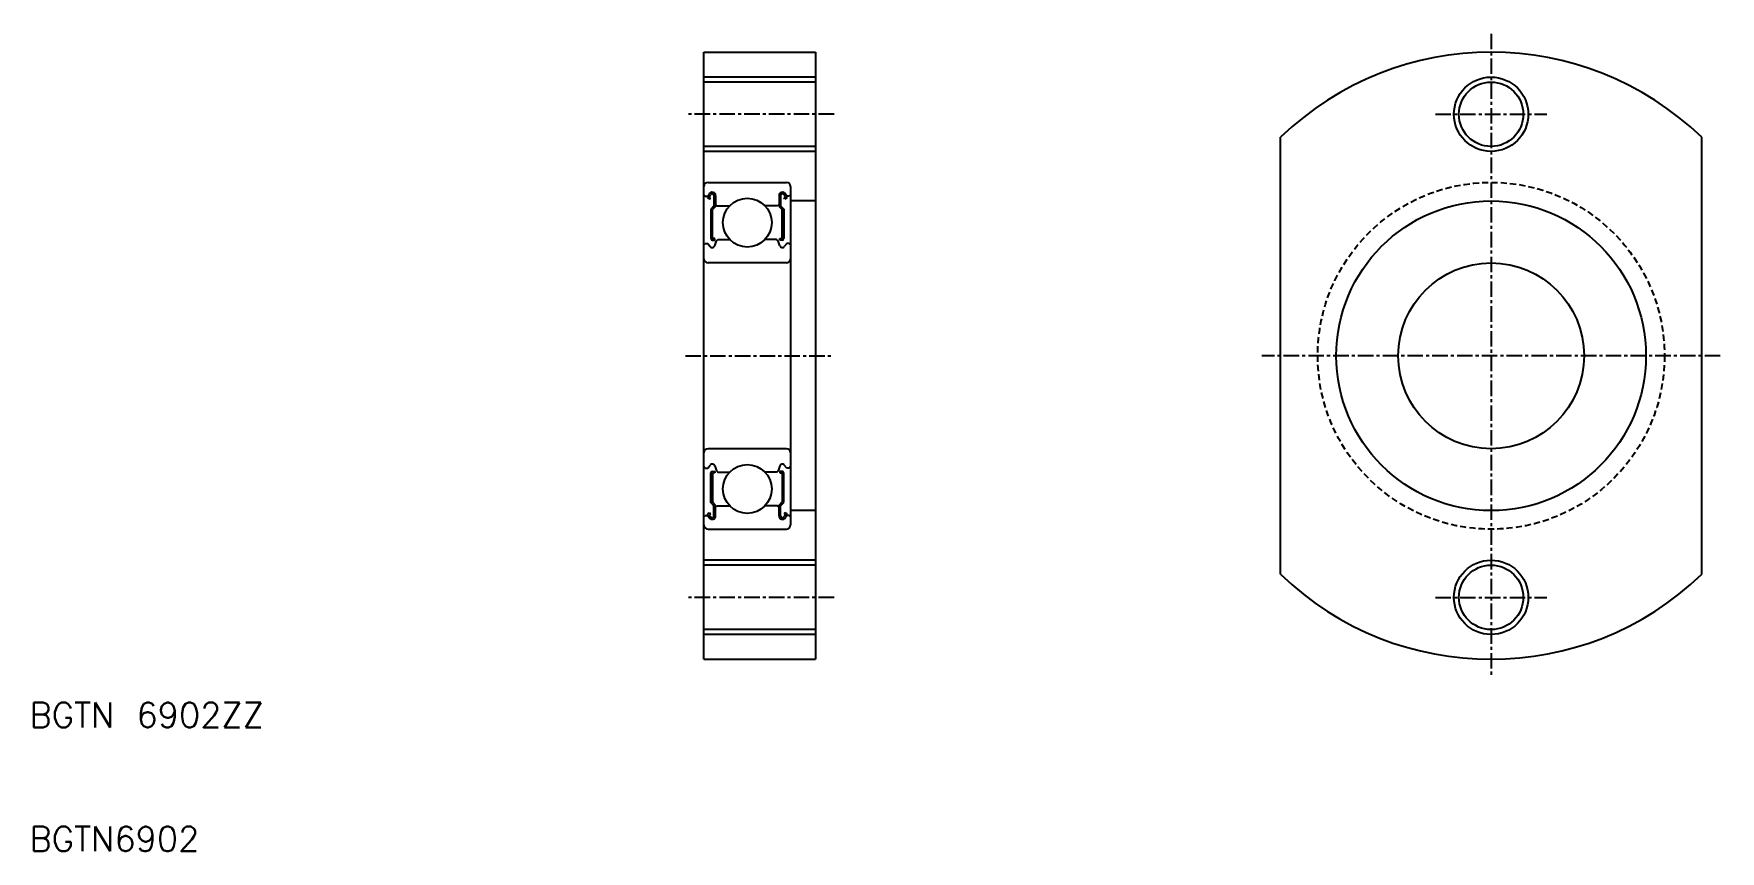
# Model space of a CAD drawing. Extents: x 10 to 146, y 10 to 76.
import ezdxf

# ---------------------------------------------------------------- set-up
doc = ezdxf.new("R2010")
doc.units = 0
doc.linetypes.add('CENTER', pattern=[2, 1.25, -0.25, 0.25, -0.25])
doc.linetypes.add('DASHED', pattern=[0.75, 0.5, -0.25])
doc.layers.get('0').update_dxf_attribs({"linetype": 'CONTINUOUS'})
doc.layers.add('CENTER', color=1, linetype='CENTER')
doc.styles.get("Standard").update_dxf_attribs({"font": 'txt.shx', "bigfont": 'extfont.shx'})

msp = doc.modelspace()

# ---------------------------------------------------------------- linework, layer by layer
at = {"color": 7, "linetype": 'CONTINUOUS'}
for p, q in [((64.45, 74.5), (73.45, 74.5)), ((64.45, 25.5), (64.45, 74.5)), ((73.45, 74.5), (73.45, 25.5)), ((73.45, 72.1), (64.45, 72.1)), ((73.45, 66.9), (64.45, 66.9)), ((111, 32.36), (111, 67.64)), ((145, 32.36), (145, 67.64)), ((64.79, 64), (71.11, 64)), ((64.45, 63), (64.56, 62.89)), ((64.56, 62.89), (64.76, 62.89)), ((64.76, 62.89), (64.86, 63.06)), ((64.81, 62.72), (64.91, 62.65)), ((64.87, 62.82), (64.97, 63)), ((64.98, 62.76), (64.87, 62.82)), ((64.91, 62.65), (64.98, 62.76)), ((65.26, 62.92), (65.26, 62.1)), ((65.39, 62.92), (65.39, 62.05)), ((70.51, 62.92), (70.51, 62.05)), ((70.64, 62.92), (70.64, 62.1)), ((70.92, 62.76), (71.03, 62.82)), ((70.98, 62.65), (70.92, 62.76)), ((71.03, 62.82), (70.93, 63)), ((71.09, 62.72), (70.98, 62.65)), ((71.14, 62.89), (71.03, 63.06)), ((71.34, 62.89), (71.14, 62.89)), ((71.45, 63), (71.34, 62.89)), ((71.45, 63.66), (71.45, 36.34)), ((65.26, 62.1), (65.01, 61.85)), ((65.01, 61.85), (65.01, 59.46)), ((65.39, 62.05), (65.14, 61.8)), ((65.14, 59.46), (65.14, 61.8)), ((65.39, 62.21), (65.5, 62.1)), ((65.5, 62.1), (66.51, 62.1)), ((70.4, 62.1), (69.38, 62.1)), ((70.51, 62.21), (70.4, 62.1)), ((70.51, 62.05), (70.76, 61.8)), ((70.64, 62.1), (70.89, 61.85)), ((70.76, 59.46), (70.76, 61.8)), ((70.89, 61.85), (70.89, 59.46)), ((73.45, 62.5), (71.45, 62.5)), ((64.45, 58.95), (64.56, 59.06)), ((64.56, 59.06), (64.76, 59.06)), ((64.76, 59.06), (64.96, 58.82)), ((65.32, 59.46), (65.14, 59.46)), ((65.14, 59.33), (65.32, 59.33)), ((65.32, 59.33), (65.32, 59.46)), ((65.32, 58.89), (65.47, 59.29)), ((65.47, 59.29), (65.58, 59.4)), ((65.58, 59.4), (66.51, 59.4)), ((70.31, 59.4), (69.38, 59.4)), ((70.43, 59.29), (70.31, 59.4)), ((70.57, 58.89), (70.43, 59.29)), ((70.57, 59.33), (70.57, 59.46)), ((70.57, 59.46), (70.76, 59.46)), ((70.76, 59.33), (70.57, 59.33)), ((71.14, 59.06), (70.93, 58.82)), ((71.34, 59.06), (71.14, 59.06)), ((71.45, 58.95), (71.34, 59.06)), ((71.11, 57.5), (64.79, 57.5)), ((71.11, 42.5), (64.79, 42.5)), ((64.45, 41.05), (64.56, 40.94)), ((64.56, 40.94), (64.76, 40.94)), ((64.76, 40.94), (64.96, 41.18)), ((65.32, 41.11), (65.47, 40.71)), ((70.57, 41.11), (70.43, 40.71)), ((71.14, 40.94), (70.93, 41.18)), ((71.34, 40.94), (71.14, 40.94)), ((71.45, 41.05), (71.34, 40.94)), ((65.01, 38.15), (65.01, 40.54)), ((65.14, 40.67), (65.32, 40.67)), ((65.14, 40.54), (65.14, 38.2)), ((65.32, 40.54), (65.14, 40.54)), ((65.32, 40.67), (65.32, 40.54)), ((65.47, 40.71), (65.58, 40.6)), ((65.58, 40.6), (66.51, 40.6)), ((70.31, 40.6), (69.38, 40.6)), ((70.43, 40.71), (70.31, 40.6)), ((70.57, 40.67), (70.57, 40.54)), ((70.76, 40.67), (70.57, 40.67)), ((70.57, 40.54), (70.76, 40.54)), ((70.76, 40.54), (70.76, 38.2)), ((70.89, 38.15), (70.89, 40.54)), ((65.26, 37.9), (65.01, 38.15)), ((65.39, 37.95), (65.14, 38.2)), ((70.51, 37.95), (70.76, 38.2)), ((70.64, 37.9), (70.89, 38.15)), ((64.45, 37), (64.56, 37.11)), ((64.56, 37.11), (64.76, 37.11)), ((64.76, 37.11), (64.86, 36.94)), ((64.81, 37.28), (64.91, 37.35)), ((64.98, 37.24), (64.87, 37.17)), ((64.87, 37.17), (64.97, 37)), ((64.91, 37.35), (64.98, 37.24)), ((65.26, 37.08), (65.26, 37.9)), ((65.39, 37.08), (65.39, 37.95)), ((65.39, 37.79), (65.5, 37.9)), ((65.5, 37.9), (66.51, 37.9)), ((70.4, 37.9), (69.38, 37.9)), ((70.51, 37.79), (70.4, 37.9)), ((70.51, 37.08), (70.51, 37.95)), ((70.64, 37.08), (70.64, 37.9)), ((70.98, 37.35), (70.92, 37.24)), ((70.92, 37.24), (71.03, 37.17)), ((71.03, 37.17), (70.93, 37)), ((71.09, 37.28), (70.98, 37.35)), ((71.14, 37.11), (71.03, 36.94)), ((71.34, 37.11), (71.14, 37.11)), ((71.45, 37), (71.34, 37.11)), ((73.45, 37.5), (71.45, 37.5)), ((64.79, 36), (71.11, 36)), ((73.45, 33.1), (64.45, 33.1)), ((73.45, 27.9), (64.45, 27.9)), ((64.45, 25.5), (73.45, 25.5))]:
    msp.add_line(p, q, dxfattribs=at)
at = {"color": 3, "linetype": 'CONTINUOUS'}
for p, q in [((73.45, 72.5), (64.45, 72.5)), ((73.45, 66.5), (64.45, 66.5)), ((73.45, 33.5), (64.45, 33.5)), ((73.45, 27.5), (64.45, 27.5))]:
    msp.add_line(p, q, dxfattribs=at)
for centre in [(128, 69.5), (128, 30.5)]:
    msp.add_circle(centre, 3, dxfattribs=at)
at = {"color": 7, "linetype": 'CONTINUOUS'}
for centre, radius in [((128, 69.5), 2.6), ((67.95, 60.75), 1.97), ((128, 50), 12.5), ((128, 50), 7.5), ((67.95, 39.25), 1.97), ((128, 30.5), 2.6)]:
    msp.add_circle(centre, radius, dxfattribs=at)
at = {"color": 3, "linetype": 'DASHED'}
msp.add_circle((128, 50), 14, dxfattribs=at)
at = {"color": 7, "linetype": 'CONTINUOUS'}
for centre, radius, start, end in [((128, 50), 24.5, 46.0622, 133.9378), ((64.79, 63.66), 0.337, 90, 180), ((71.11, 63.66), 0.337, 0, 90), ((64.87, 62.82), 0.125, 149.9871, 240.009), ((65.11, 62.92), 0.28, 0, 150.0012), ((65.11, 62.92), 0.155, 0, 150.0026), ((70.79, 62.92), 0.28, 29.9988, 180), ((70.79, 62.92), 0.155, 29.9974, 180), ((71.03, 62.82), 0.125, 299.991, 30.0129), ((65.12, 58.95), 0.21, 220.0002, 343.1527), ((65.14, 59.46), 0.125, 180, 270), ((70.77, 58.95), 0.21, 196.8473, 319.9998), ((70.76, 59.46), 0.125, 270, 360), ((64.79, 57.84), 0.337, 180, 270), ((71.11, 57.84), 0.337, 270, 0), ((64.79, 42.16), 0.337, 90, 180), ((71.11, 42.16), 0.337, 0, 90), ((65.12, 41.05), 0.21, 16.8473, 139.9998), ((70.77, 41.05), 0.21, 40.0002, 163.1527), ((65.14, 40.54), 0.125, 90, 180), ((70.76, 40.54), 0.125, 0, 90), ((64.87, 37.17), 0.125, 119.991, 210.0129), ((65.11, 37.08), 0.28, 209.9988, 0), ((65.11, 37.08), 0.155, 209.9974, 0), ((70.79, 37.08), 0.28, 180, 330.0012), ((70.79, 37.08), 0.155, 180, 330.0026), ((71.03, 37.17), 0.125, 329.9871, 60.009), ((64.79, 36.34), 0.337, 180, 270), ((71.11, 36.34), 0.337, 270, 0), ((128, 50), 24.5, 226.0622, 313.9378)]:
    msp.add_arc(centre, radius, start, end, dxfattribs=at)
at = {"layer": 'CENTER', "color": 1, "linetype": 'CENTER'}
for p, q in [((128, 76), (128, 24)), ((74.95, 69.5), (62.95, 69.5)), ((123.5, 69.5), (132.5, 69.5)), ((62.95, 50), (74.95, 50)), ((146.5, 50), (109.5, 50)), ((74.95, 30.5), (62.95, 30.5)), ((123.5, 30.5), (132.5, 30.5))]:
    msp.add_line(p, q, dxfattribs=at)

# ---------------------------------------------------------------- texts
at = {"color": 7, "linetype": 'CONTINUOUS'}
for s, p in [('BGTN 6902ZZ', (10, 20)), ('BGTN6902', (10, 10))]:
    msp.add_text(s, height=2, dxfattribs=at).set_placement(p)

doc.saveas('drawing.dxf')
